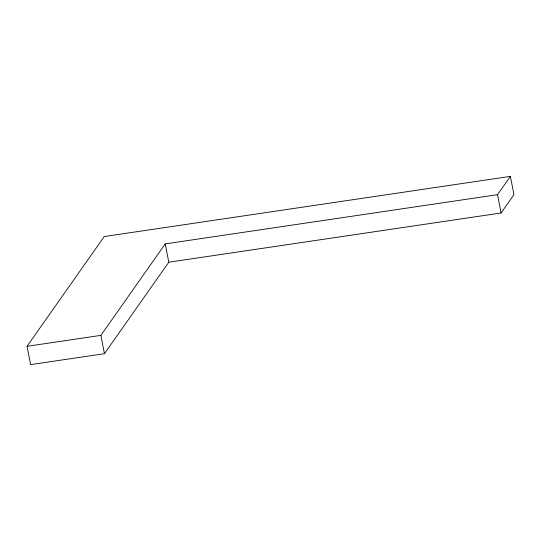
<?xml version="1.0" encoding="UTF-8"?>
<svg xmlns="http://www.w3.org/2000/svg" width="541" height="541" viewBox="0 0 541 541"><rect width="100%" height="100%" fill="white"/><g stroke="black" fill="none" stroke-linecap="round" stroke-linejoin="round"><path stroke-width="0.81" d="M27.05 346.314L104.257 236.539L510.393 176.373L513.95 194.686L501.081 212.985L168.792 262.209L104.454 353.686L30.607 364.627L27.05 346.314L100.89 335.373L165.235 243.896L497.524 194.672L510.393 176.373M497.524 194.672L501.081 212.985M165.235 243.896L168.792 262.209M100.89 335.373L104.454 353.686"/></g></svg>
